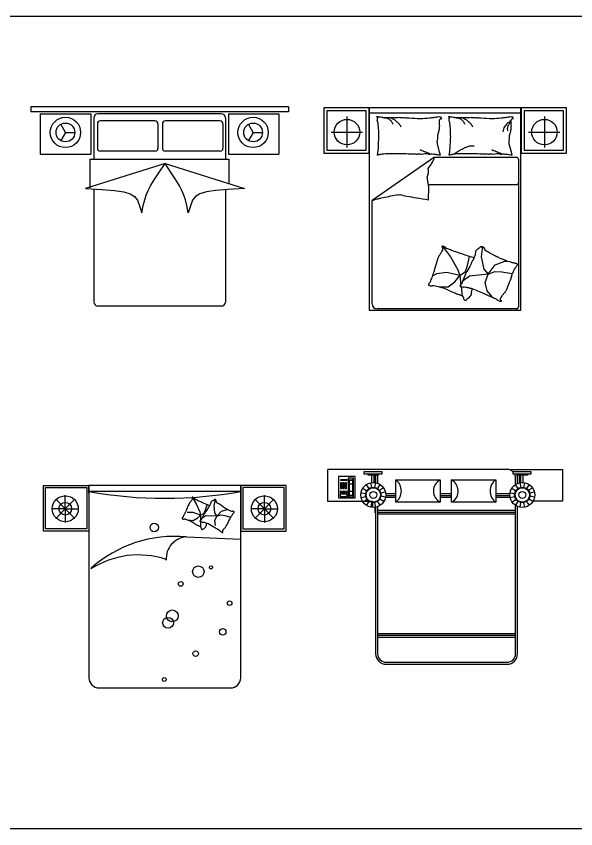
# Model space of a CAD drawing. Extents: x 0.4 to 15.8, y 0.3 to 17.5.
# Drawn here: x 6.78 to 12.31, y 9.46 to 17.49 of the extents above; entities that cross this region are included whole.
import ezdxf

# ---------------------------------------------------------------- set-up
doc = ezdxf.new("R2010")
doc.units = 0
doc.header["$LTSCALE"] = 0.5
doc.header["$MEASUREMENT"] = 0
doc.layers.get('0').update_dxf_attribs({"linetype": 'CONTINUOUS'})
doc.layers.add('Deftpoints', color=7, linetype='CONTINUOUS', plot=False)
doc.layers.add('WWW.DWGAUTOCAD.COM', color=7, linetype='CONTINUOUS')
doc.styles.add('DIM_FONT', font='SIMPLEX.shx', dxfattribs={"width": 0.8})

# ---------------------------------------------------------------- blocks, each defined once
blk = doc.blocks.new('A$C1D9C533D')
for p, q in [((1.7682, 1.926), (0, 1.926)), ((0.4702, 1.5525), (0.4702, 0.1052)), ((1.8541, 0.1052), (1.8541, 1.5699)), ((1.8734, 0.1052), (1.8734, 1.5598)), ((0.5754, 0.0193), (1.7682, 0.0193)), ((0.5754, 0), (1.7682, 0))]:
    blk.add_line(p, q)
at = {"linetype": 'Continuous'}
for p, q in [((0, 1.608), (0, 1.926)), ((0.2674, 1.854), (0.1044, 1.854)), ((0.1044, 1.854), (0.1044, 1.6432)), ((0.2674, 1.6432), (0.2674, 1.854)), ((0.3587, 1.9054), (0.5318, 1.9054)), ((0.3587, 1.8796), (0.3587, 1.9054)), ((0.5318, 1.8796), (0.3587, 1.8796)), ((0.3975, 1.8796), (0.4974, 1.8796)), ((0.3975, 1.8675), (0.3975, 1.8796)), ((0.4974, 1.8675), (0.3975, 1.8675)), ((0.4336, 1.7952), (0.4336, 1.8675)), ((0.4543, 1.8675), (0.4543, 1.7958)), ((0.463, 1.8675), (0.463, 1.795)), ((0.4974, 1.8796), (0.4974, 1.8675)), ((0.5318, 1.9054), (0.5318, 1.8796)), ((1.8045, 1.926), (2.3183, 1.926)), ((1.832, 1.9054), (2.0051, 1.9054)), ((1.832, 1.8796), (1.832, 1.9054)), ((2.0051, 1.8796), (1.832, 1.8796)), ((1.8708, 1.8796), (1.9707, 1.8796)), ((1.8708, 1.8675), (1.8708, 1.8796)), ((1.9707, 1.8675), (1.8708, 1.8675)), ((1.8778, 1.7883), (1.8778, 1.8675)), ((1.8965, 1.9054), (1.8965, 1.9057)), ((1.8965, 1.7936), (1.8965, 1.8675)), ((1.907, 1.7952), (1.907, 1.8675)), ((1.9276, 1.8675), (1.9276, 1.7958)), ((1.9707, 1.8796), (1.9707, 1.8675)), ((2.0051, 1.9054), (2.0051, 1.8796)), ((2.3183, 1.926), (2.3183, 1.64)), ((2.3183, 1.926), (2.3183, 1.6128)), ((0.1441, 1.8235), (0.1242, 1.8235)), ((0.1242, 1.8235), (0.1242, 1.8196)), ((0.1242, 1.8196), (0.1441, 1.8196)), ((0.1379, 1.792), (0.1242, 1.792)), ((0.1242, 1.792), (0.1242, 1.7804)), ((0.1242, 1.7804), (0.1379, 1.7804)), ((0.1379, 1.7772), (0.1242, 1.7772)), ((0.1242, 1.7772), (0.1242, 1.7656)), ((0.1379, 1.7804), (0.1379, 1.792)), ((0.1379, 1.7656), (0.1379, 1.7772)), ((0.1441, 1.8196), (0.1441, 1.8235)), ((0.1666, 1.8235), (0.1468, 1.8235)), ((0.1468, 1.8235), (0.1468, 1.8196)), ((0.1468, 1.8196), (0.1666, 1.8196)), ((0.1613, 1.792), (0.1475, 1.792)), ((0.1475, 1.792), (0.1475, 1.7804)), ((0.1475, 1.7804), (0.1613, 1.7804)), ((0.1613, 1.7772), (0.1475, 1.7772)), ((0.1475, 1.7772), (0.1475, 1.7656)), ((0.1613, 1.7804), (0.1613, 1.792)), ((0.1613, 1.7656), (0.1613, 1.7772)), ((0.1666, 1.8196), (0.1666, 1.8235)), ((0.1892, 1.8235), (0.1693, 1.8235)), ((0.1693, 1.8235), (0.1693, 1.8196)), ((0.1693, 1.8196), (0.1892, 1.8196)), ((0.1839, 1.792), (0.1701, 1.792)), ((0.1701, 1.792), (0.1701, 1.7804)), ((0.1701, 1.7804), (0.1839, 1.7804)), ((0.1839, 1.7772), (0.1701, 1.7772)), ((0.1701, 1.7772), (0.1701, 1.7656)), ((0.1839, 1.7804), (0.1839, 1.792)), ((0.1839, 1.7656), (0.1839, 1.7772)), ((0.1892, 1.8196), (0.1892, 1.8235)), ((0.1998, 1.8394), (0.1998, 1.7922)), ((0.2534, 1.8389), (0.1998, 1.8389)), ((0.1998, 1.8389), (0.2077, 1.8196)), ((0.203, 1.7813), (0.1998, 1.7922)), ((0.203, 1.7104), (0.203, 1.7813)), ((0.2462, 1.8196), (0.2077, 1.8196)), ((0.2077, 1.8196), (0.2077, 1.6713)), ((0.2077, 1.8196), (0.2462, 1.8196)), ((0.2462, 1.7792), (0.2077, 1.7792)), ((0.2462, 1.8196), (0.2534, 1.8389)), ((0.2462, 1.6713), (0.2462, 1.8196)), ((0.251, 1.7826), (0.2534, 1.7922)), ((0.251, 1.7104), (0.251, 1.7826)), ((0.2534, 1.7922), (0.2534, 1.8389)), ((0.3774, 1.7742), (0.4042, 1.7354)), ((0.4214, 1.7932), (0.4313, 1.7472)), ((0.4693, 1.794), (0.4609, 1.7477)), ((0.4702, 1.8401), (0.4702, 1.7939)), ((0.5139, 1.7764), (0.4884, 1.7368)), ((0.4895, 1.8401), (0.4895, 1.7885)), ((0.6692, 1.8231), (1.1092, 1.8231)), ((0.6692, 1.601), (0.6692, 1.8231)), ((1.1092, 1.8231), (1.1092, 1.601)), ((1.2198, 1.8231), (1.6599, 1.8231)), ((1.2198, 1.601), (1.2198, 1.8231)), ((1.6599, 1.8231), (1.6599, 1.601)), ((1.8507, 1.7742), (1.8776, 1.7354)), ((1.8541, 1.7764), (1.8541, 1.8401)), ((1.8734, 1.7865), (1.8734, 1.8401)), ((1.8947, 1.7932), (1.9047, 1.7472)), ((1.9427, 1.794), (1.9342, 1.7477)), ((1.9872, 1.7764), (1.9617, 1.7368)), ((0.1337, 1.7071), (0.121, 1.7071)), ((0.121, 1.7071), (0.121, 1.7029)), ((0.121, 1.7029), (0.1337, 1.7029)), ((0.1337, 1.6973), (0.121, 1.6973)), ((0.121, 1.6973), (0.121, 1.693)), ((0.121, 1.693), (0.1337, 1.693)), ((0.1242, 1.7656), (0.1379, 1.7656)), ((0.1379, 1.7624), (0.1242, 1.7624)), ((0.1242, 1.7624), (0.1242, 1.7507)), ((0.1242, 1.7507), (0.1379, 1.7507)), ((0.1379, 1.7476), (0.1242, 1.7476)), ((0.1242, 1.7476), (0.1242, 1.7359)), ((0.1242, 1.7359), (0.1379, 1.7359)), ((0.1337, 1.7029), (0.1337, 1.7071)), ((0.1337, 1.693), (0.1337, 1.6973)), ((0.1379, 1.7507), (0.1379, 1.7624)), ((0.1379, 1.7359), (0.1379, 1.7476)), ((0.1521, 1.7071), (0.1394, 1.7071)), ((0.1394, 1.7071), (0.1394, 1.7029)), ((0.1394, 1.7029), (0.1521, 1.7029)), ((0.1521, 1.6973), (0.1394, 1.6973)), ((0.1394, 1.6973), (0.1394, 1.693)), ((0.1394, 1.693), (0.1521, 1.693)), ((0.1475, 1.7656), (0.1613, 1.7656)), ((0.1613, 1.7624), (0.1475, 1.7624)), ((0.1475, 1.7624), (0.1475, 1.7507)), ((0.1475, 1.7507), (0.1613, 1.7507)), ((0.1613, 1.7476), (0.1475, 1.7476)), ((0.1475, 1.7476), (0.1475, 1.7359)), ((0.1475, 1.7359), (0.1613, 1.7359)), ((0.1521, 1.7029), (0.1521, 1.7071)), ((0.1521, 1.693), (0.1521, 1.6973)), ((0.1704, 1.7071), (0.1577, 1.7071)), ((0.1577, 1.7071), (0.1577, 1.7029)), ((0.1577, 1.7029), (0.1704, 1.7029)), ((0.1704, 1.6973), (0.1577, 1.6973)), ((0.1577, 1.6973), (0.1577, 1.693)), ((0.1577, 1.693), (0.1704, 1.693)), ((0.1613, 1.7507), (0.1613, 1.7624)), ((0.1613, 1.7359), (0.1613, 1.7476)), ((0.1701, 1.7656), (0.1839, 1.7656)), ((0.1839, 1.7624), (0.1701, 1.7624)), ((0.1701, 1.7624), (0.1701, 1.7507)), ((0.1701, 1.7507), (0.1839, 1.7507)), ((0.1839, 1.7476), (0.1701, 1.7476)), ((0.1701, 1.7476), (0.1701, 1.7359)), ((0.1701, 1.7359), (0.1839, 1.7359)), ((0.1704, 1.7029), (0.1704, 1.7071)), ((0.1704, 1.693), (0.1704, 1.6973)), ((0.1888, 1.7071), (0.1761, 1.7071)), ((0.1761, 1.7071), (0.1761, 1.7029)), ((0.1761, 1.7029), (0.1888, 1.7029)), ((0.1888, 1.6973), (0.1761, 1.6973)), ((0.1761, 1.6973), (0.1761, 1.693)), ((0.1761, 1.693), (0.1888, 1.693)), ((0.1839, 1.7507), (0.1839, 1.7624)), ((0.1839, 1.7359), (0.1839, 1.7476)), ((0.1888, 1.7029), (0.1888, 1.7071)), ((0.1888, 1.693), (0.1888, 1.6973)), ((0.1998, 1.6991), (0.203, 1.7104)), ((0.1998, 1.6991), (0.1998, 1.6554)), ((0.2077, 1.7113), (0.2462, 1.7113)), ((0.2534, 1.6991), (0.251, 1.7104)), ((0.2534, 1.6558), (0.2534, 1.6991)), ((0.3265, 1.6952), (0.3728, 1.6867)), ((0.3311, 1.699), (0.3311, 1.7214)), ((0.3441, 1.7397), (0.3837, 1.7142)), ((0.5483, 1.7431), (0.5096, 1.7163)), ((0.5674, 1.6991), (0.5214, 1.6892)), ((0.5695, 1.6858), (0.6692, 1.6858)), ((1.1092, 1.6858), (1.2198, 1.6858)), ((1.6599, 1.6858), (1.7985, 1.6858)), ((1.7998, 1.6952), (1.8461, 1.6867)), ((1.8044, 1.699), (1.8044, 1.7214)), ((1.8174, 1.7397), (1.857, 1.7142)), ((2.0217, 1.7431), (1.9829, 1.7163)), ((2.0407, 1.6991), (1.9947, 1.6892)), ((0.4424, 1.608), (0, 1.608)), ((0.1044, 1.6432), (0.2674, 1.6432)), ((0.1905, 1.6811), (0.1195, 1.6811)), ((0.1195, 1.6811), (0.1195, 1.6586)), ((0.1195, 1.6586), (0.1905, 1.6586)), ((0.1905, 1.6586), (0.1905, 1.6811)), ((0.2077, 1.6713), (0.1998, 1.6558)), ((0.1998, 1.6558), (0.2534, 1.6558)), ((0.2077, 1.6713), (0.2462, 1.6713)), ((0.2077, 1.6713), (0.2462, 1.6713)), ((0.2534, 1.6558), (0.2462, 1.6713)), ((0.3273, 1.6472), (0.3733, 1.6572)), ((0.3463, 1.6033), (0.3851, 1.6301)), ((0.3808, 1.5699), (0.4063, 1.6095)), ((0.4424, 1.5504), (0.4424, 1.608)), ((0.5173, 1.5722), (0.4904, 1.6109)), ((0.5506, 1.6066), (0.511, 1.6321)), ((0.5682, 1.6512), (0.5219, 1.6596)), ((0.568, 1.6498), (0.6692, 1.6498)), ((0.5701, 1.6678), (0.6692, 1.6678)), ((1.1092, 1.6678), (1.2198, 1.6678)), ((1.1092, 1.6498), (1.2198, 1.6498)), ((1.6599, 1.6678), (1.7979, 1.6678)), ((1.6599, 1.6498), (1.8001, 1.6498)), ((1.8006, 1.6472), (1.8466, 1.6572)), ((1.8197, 1.6033), (1.8584, 1.6301)), ((1.8541, 1.5699), (1.8796, 1.6095)), ((1.9906, 1.5722), (1.9638, 1.6109)), ((2.0239, 1.6066), (1.9843, 1.6321)), ((2.0415, 1.6512), (1.9952, 1.6596)), ((2.3183, 1.6128), (2.0277, 1.6128)), ((0.4254, 1.5523), (0.4338, 1.5987)), ((0.463, 1.5513), (0.463, 1.495)), ((0.4733, 1.5531), (0.4633, 1.5991)), ((0.4895, 1.5578), (0.4895, 0.1052)), ((1.1092, 1.601), (0.6692, 1.601)), ((1.6599, 1.601), (1.2198, 1.601)), ((1.8987, 1.5523), (1.9071, 1.5987)), ((1.9466, 1.5531), (1.9367, 1.5991)), ((0.4895, 1.5215), (1.8541, 1.5215)), ((0.4895, 1.5035), (1.8541, 1.5035)), ((0.4895, 1.4855), (1.8541, 1.4855)), ((0.4895, 0.3045), (1.8541, 0.3045)), ((0.4895, 0.2865), (1.8541, 0.2865)), ((0.4895, 0.2685), (1.8541, 0.2685))]:
    blk.add_line(p, q, dxfattribs=at)
for centre, radius in [((0.4473, 1.6732), 0.1228), ((1.9207, 1.6732), 0.1228), ((0.4473, 1.6732), 0.0757), ((0.4473, 1.6732), 0.0711), ((0.4473, 1.6732), 0.0341), ((1.9207, 1.6732), 0.0757), ((1.9207, 1.6732), 0.0711), ((1.9207, 1.6732), 0.0341)]:
    blk.add_circle(centre, radius, dxfattribs=at)
for centre, radius, start, end in [((0.5754, 1.8401), 0.1052, 164.85208, 180), ((0.5754, 1.8401), 0.0859, 161.34294, 180), ((0.5754, 1.8401), 0.0859, 152.60279, 155.28783), ((1.7682, 1.8401), 0.0859, 42.0014, 90), ((1.7682, 1.8401), 0.0859, 0, 27.39721), ((1.7682, 1.8401), 0.1052, 0, 22.07858), ((0.5867, 1.712), 0.1383, 306.59595, 53.40405), ((1.1694, 1.712), 0.1263, 118.46186, 241.53814), ((1.1576, 1.7106), 0.1286, 303.40233, 61.02638), ((1.7362, 1.712), 0.1347, 124.50267, 235.49733)]:
    blk.add_arc(centre, radius, start, end, dxfattribs=at)
for centre, radius, start, end in [((0.5754, 0.1052), 0.1052, 180, 270), ((0.5754, 0.1052), 0.0859, 180, 270), ((1.7682, 0.1052), 0.1052, 270, 0), ((1.7682, 0.1052), 0.0859, 270, 0)]:
    blk.add_arc(centre, radius, start, end)
blk = doc.blocks.new('A$C79766A75')
for p, q in [((0.45, 1.9999), (0, 1.9999)), ((0, 1.9999), (0, 1.5499)), ((0.42, 1.9699), (0.03, 1.9699)), ((0.03, 1.9699), (0.03, 1.5799)), ((0.42, 1.5799), (0.42, 1.9699)), ((0.45, 1.5499), (0.45, 1.9999)), ((1.9506, 2), (0.4506, 2)), ((0.4506, 2), (0.4506, 0)), ((1.9506, 1.9476), (0.4506, 1.9476)), ((1.9506, 0), (1.9506, 2)), ((2.402, 1.9999), (1.952, 1.9999)), ((1.952, 1.9999), (1.952, 1.5499)), ((2.372, 1.9699), (1.982, 1.9699)), ((1.982, 1.9699), (1.982, 1.5799)), ((2.372, 1.5799), (2.372, 1.9699)), ((2.402, 1.5499), (2.402, 1.9999)), ((0.2304, 1.9125), (0.2304, 1.6061)), ((2.1824, 1.9125), (2.1824, 1.6061)), ((0.0743, 1.7595), (0.3834, 1.7595)), ((2.0263, 1.7595), (2.3354, 1.7595)), ((1.1461, 1.5617), (1.1254, 1.6443)), ((1.8553, 1.5617), (1.8346, 1.6443)), ((0, 1.5499), (0.45, 1.5499)), ((0.03, 1.5799), (0.42, 1.5799)), ((0.4234, 1.6034), (0.4228, 1.6034)), ((1.1536, 1.5317), (1.1461, 1.5617)), ((1.8628, 1.5317), (1.8553, 1.5617)), ((1.952, 1.5499), (2.402, 1.5499)), ((1.982, 1.5799), (2.372, 1.5799)), ((1.0972, 1.5115), (0.4791, 1.0841)), ((1.0972, 1.5115), (1.9048, 1.5115)), ((1.9248, 1.4915), (1.9248, 0.0322)), ((1.0383, 1.2184), (1.0246, 1.3138)), ((1.9048, 1.2389), (1.0354, 1.2389)), ((1.0365, 1.0883), (1.0383, 1.2184)), ((0.4791, 0.0622), (0.4791, 1.0841)), ((1.1731, 0.6316), (1.2523, 0.5276)), ((1.5696, 0.6317), (1.5559, 0.5286)), ((1.2523, 0.5276), (1.3274, 0.3973)), ((1.4223, 0.4407), (1.442, 0.5296)), ((1.5559, 0.5286), (1.5817, 0.4065)), ((1.6952, 0.4478), (1.7898, 0.4856)), ((1.7898, 0.4856), (1.8139, 0.4822)), ((1.4025, 0.3834), (1.4223, 0.4407)), ((1.5817, 0.4065), (1.6264, 0.355)), ((1.6264, 0.355), (1.6952, 0.4478)), ((1.1139, 0.3597), (1.0779, 0.3397)), ((1.2167, 0.3736), (1.1139, 0.3597)), ((1.3452, 0.342), (1.2167, 0.3736)), ((1.2957, 0.2787), (1.3452, 0.342)), ((1.3274, 0.3973), (1.3452, 0.342)), ((1.3452, 0.342), (1.4025, 0.3834)), ((1.3452, 0.342), (1.3569, 0.2478)), ((1.4034, 0.3558), (1.3803, 0.2995)), ((1.4406, 0.3361), (1.3907, 0.3)), ((1.6264, 0.355), (1.4406, 0.3361)), ((1.5954, 0.2725), (1.6264, 0.355)), ((1.6264, 0.355), (1.6935, 0.3825)), ((1.6935, 0.3825), (1.7623, 0.379)), ((1.7623, 0.379), (1.8603, 0.3619)), ((1.8603, 0.3619), (1.8636, 0.3554)), ((1.2305, 0.2313), (1.2957, 0.2787)), ((1.3803, 0.2995), (1.3626, 0.256)), ((1.3907, 0.3), (1.3787, 0.2914)), ((1.6161, 0.19), (1.5954, 0.2725)), ((1.1376, 0.2313), (1.2305, 0.2313)), ((1.3588, 0.2331), (1.3706, 0.1385)), ((1.6697, 0.1274), (1.6161, 0.19)), ((1.9048, 0.0122), (0.5291, 0.0122)), ((0.4506, 0), (1.9506, 0))]:
    blk.add_line(p, q)
for centre in [(0.2304, 1.7595), (2.1824, 1.7595)]:
    blk.add_circle(centre, 0.126)
for centre, radius, start, end in [((0.5232, 1.9139), 0.00342, 291.7883, 340.43603), ((0.525, 1.9085), 0.00232, 340.43603, 101.89306), ((0.5246, 1.9378), 0.0251, 274.30254, 291.7883), ((0.5311, 1.9093), 0.00428, 201.9904, 281.89306), ((0.4996, 1.8889), 0.0328, 338.57902, 8.13348), ((0.2896, 1.8253), 0.246, 8.13348, 12.10946), ((0.5465, 1.8994), 0.0156, 158.57902, 201.9904), ((0.7297, 1.8867), 0.1983, 187.6809, 192.10946), ((0.5486, 1.9393), 0.0289, 239.34875, 274.30254), ((0.5458, 1.8568), 0.0539, 59.34875, 84.74081), ((0.546, 1.0829), 0.8208, 84.74081, 88.09211), ((0.6118, 2.0005), 0.0992, 254.06476, 274.21588), ((0.6775, 1.9817), 0.0992, 233.91364, 254.06476), ((0.6362, 0.406), 1.4943, 88.09211, 90.57574), ((0.7304, 1.9449), 0.0992, 216.17665, 233.91364), ((0.7737, 2.1075), 0.234, 242.76041, 249.13972), ((0.7661, 1.8961), 0.0992, 198.43965, 216.17665), ((0.7591, 1.0293), 0.8732, 90.57574, 94.80185), ((0.738, 1.949), 0.0768, 231.61143, 242.76041), ((0.974, 2.1633), 0.3916, 226.18849, 231.61143), ((0.9057, 1.9982), 0.2252, 219.03494, 226.18849), ((0.7631, 2.1919), 0.2897, 267.46141, 274.80185), ((0.8143, 2.0532), 0.1524, 259.81012, 267.46141), ((0.7515, 1.3747), 0.5293, 79.81012, 83.9133), ((0.8451, 0.8466), 1.049, 83.9133, 90), ((1.046, 1.2129), 0.6827, 90, 97.54685), ((1.1117, 1.6625), 0.2422, 97.54685, 105.74398), ((1.0352, 2.2041), 0.3048, 278.43719, 285.74398), ((1.1179, 2.0719), 0.1611, 270, 278.43719), ((1.171, 1.8579), 0.0342, 94.40021, 153.41948), ((1.6324, 1.8735), 0.4918, 180, 186.23236), ((1.1592, 2.0011), 0.0904, 258.72762, 270), ((1.1709, 1.9049), 0.0131, 153.41948, 258.72762), ((1.2325, 1.9139), 0.00342, 291.7883, 340.43603), ((1.2342, 1.9085), 0.00232, 340.43603, 101.89306), ((1.2338, 1.9378), 0.0251, 274.30254, 291.7883), ((1.2404, 1.9093), 0.00428, 201.9904, 281.89306), ((1.2088, 1.8889), 0.0328, 338.57902, 8.13348), ((0.9988, 1.8253), 0.246, 8.13348, 12.10946), ((1.2558, 1.8994), 0.0156, 158.57902, 201.9904), ((1.4389, 1.8867), 0.1983, 187.6809, 192.10946), ((1.2578, 1.9393), 0.0289, 239.34875, 274.30254), ((1.2551, 1.8568), 0.0539, 59.34875, 84.74081), ((1.2552, 1.0829), 0.8208, 84.74081, 88.09211), ((1.3211, 2.0005), 0.0992, 254.06476, 274.21588), ((1.3868, 1.9817), 0.0992, 233.91364, 254.06476), ((1.3455, 0.406), 1.4943, 88.09211, 90.57574), ((1.4396, 1.9449), 0.0992, 216.17665, 233.91364), ((1.4829, 2.1075), 0.234, 242.76041, 249.13972), ((1.4753, 1.8961), 0.0992, 198.43965, 216.17665), ((1.4683, 1.0293), 0.8732, 90.57574, 94.80185), ((1.4473, 1.949), 0.0768, 231.61143, 242.76041), ((1.6833, 2.1633), 0.3916, 226.18849, 231.61143), ((1.615, 1.9982), 0.2252, 219.03494, 226.18849), ((1.4724, 2.1919), 0.2897, 267.46141, 274.80185), ((1.5236, 2.0532), 0.1524, 259.81012, 267.46141), ((1.4607, 1.3747), 0.5293, 79.81012, 83.9133), ((1.5543, 0.8466), 1.049, 83.9133, 90), ((1.7552, 1.2129), 0.6827, 90, 97.54685), ((1.821, 1.6625), 0.2422, 97.54685, 105.74398), ((1.7444, 2.2041), 0.3048, 278.43719, 285.74398), ((1.6908, 1.9123), 0.1399, 314.90238, 332.60117), ((1.7511, 1.9723), 0.1399, 297.20359, 314.90238), ((1.8271, 2.0719), 0.1611, 270, 278.43719), ((1.784, 1.9167), 0.0899, 306.26407, 318.55709), ((1.8802, 1.8579), 0.0342, 94.40021, 153.41948), ((2.3416, 1.8735), 0.4918, 180, 186.23236), ((1.8684, 2.0011), 0.0904, 258.72762, 270), ((1.8802, 1.9049), 0.0131, 153.41948, 258.72762), ((1.4472, 1.8987), 0.9131, 183.36875, 187.6809), ((1.2208, 1.7573), 0.6787, 178.36691, 183.36875), ((0.7932, 1.8591), 0.0493, 208.31676, 219.03494), ((0.9392, 1.9062), 0.2002, 203.00277, 208.31676), ((2.0027, 1.5994), 0.882, 167.80162, 170.31563), ((1.3446, 1.7858), 0.204, 170.31563, 180), ((2.1565, 1.8987), 0.9131, 183.36875, 187.6809), ((1.9301, 1.7573), 0.6787, 178.36691, 183.36875), ((1.5025, 1.8591), 0.0493, 208.31676, 219.03494), ((1.6484, 1.9062), 0.2002, 203.00277, 208.31676), ((1.6404, 1.8023), 0.1399, 343.48502, 354.36887), ((1.6554, 1.8529), 0.1399, 332.60117, 343.48502), ((1.7653, 1.8132), 0.0562, 341.2201, 0), ((1.73, 1.7719), 0.0915, 0, 14.68511), ((1.6307, 1.8895), 0.2056, 338.18508, 341.2201), ((1.6887, 1.8881), 0.1511, 334.64488, 338.18508), ((1.7896, 1.8667), 0.0526, 318.55709, 334.64488), ((2.7119, 1.5994), 0.882, 167.80162, 170.31563), ((2.0538, 1.7858), 0.204, 170.31563, 180), ((1.9066, 1.6447), 1.3652, 176.94504, 178.36691), ((0.4711, 1.7556), 0.6588, 351.99495, 357.33512), ((0.8192, 1.792), 0.3171, 347.80162, 351.99495), ((2.6158, 1.6447), 1.3652, 176.94504, 178.36691), ((1.1803, 1.7556), 0.6588, 351.99495, 357.33512), ((1.5284, 1.792), 0.3171, 347.80162, 351.99495), ((14.1519, 0.85), 13.6356, 176.49514, 176.94504), ((1.0578, 1.6474), 0.0677, 357.33512, 14.04519), ((14.8612, 0.85), 13.6356, 176.49514, 176.94504), ((0.7658, 2.8912), 1.4323, 294.32653, 296.49848), ((1.226, 2.0834), 0.5066, 290.67428, 294.32653), ((1.4305, 1.6796), 0.058, 274.08277, 290.67428), ((1.4679, 1.8969), 0.2721, 266.4448, 274.08277), ((1.767, 1.6474), 0.0677, 357.33512, 14.04519), ((0.8521, 1.5209), 0.3212, 170.00164, 176.49514), ((0.513, 1.535), 0.0193, 350.00164, 16.69777), ((0.5322, 1.5304), 0.00132, 16.69777, 97.12039), ((0.5579, 1.4467), 0.0875, 97.12039, 106.22115), ((0.5822, 1.4654), 0.0767, 106.22115, 117.28412), ((0.5507, 1.5832), 0.0453, 282.86904, 297.28412), ((0.5623, 1.6885), 0.1459, 273.57397, 282.86904), ((0.589, 2.7103), 1.164, 270.28654, 273.57397), ((0.7584, 7.2662), 5.7185, 269.02962, 270.28654), ((0.9401, 4.9065), 3.3622, 267.39037, 269.02962), ((0.9811, 2.7573), 1.2165, 265.38242, 267.39037), ((0.8583, 0.139), 1.4048, 85.38242, 87.25094), ((0.6583, 0.9067), 0.7387, 64.68893, 66.51559), ((1.0175, 1.3138), 0.2301, 87.25094, 101.55856), ((0.7015, 0.888), 0.7387, 66.51559, 68.34226), ((0.7501, 0.8688), 0.7387, 68.34226, 70.57202), ((0.8043, 0.8497), 0.7387, 70.57202, 72.80178), ((1.0449, 1.6886), 0.1459, 263.56595, 281.55856), ((1.1099, 1.6599), 0.1197, 252.61359, 263.56595), ((1.0587, 1.3144), 0.2297, 72.61359, 80.5159), ((1.108, 1.2635), 0.2708, 80.5159, 85.91706), ((1.1535, 1.5308), 0.000917, 85.91706, 194.04494), ((1.5613, 1.5209), 0.3212, 170.00164, 176.49514), ((1.2222, 1.535), 0.0193, 350.00164, 16.69777), ((1.2414, 1.5304), 0.00132, 16.69777, 97.12039), ((1.2671, 1.4467), 0.0875, 97.12039, 106.22115), ((1.2914, 1.4654), 0.0767, 106.22115, 117.28412), ((1.2599, 1.5832), 0.0453, 282.86904, 297.28412), ((1.2716, 1.6885), 0.1459, 273.57397, 282.86904), ((0.9025, 2.1618), 0.7286, 302.13498, 305.82629), ((1.2982, 2.7103), 1.164, 270.28654, 273.57397), ((1.1895, 1.8508), 0.3126, 296.49848, 302.13498), ((1.4677, 7.2662), 5.7185, 269.02962, 270.28654), ((1.6493, 4.9065), 3.3622, 267.39037, 269.02962), ((1.6903, 2.7573), 1.2165, 265.38242, 267.39037), ((1.5676, 0.139), 1.4048, 85.38242, 87.25094), ((1.3675, 0.9067), 0.7387, 64.68893, 66.51559), ((1.7268, 1.3138), 0.2301, 87.25094, 101.55856), ((1.4107, 0.888), 0.7387, 66.51559, 68.34226), ((1.4594, 0.8688), 0.7387, 68.34226, 70.57202), ((1.5136, 0.8497), 0.7387, 70.57202, 72.80178), ((1.7541, 1.6886), 0.1459, 263.56595, 281.55856), ((1.8192, 1.6599), 0.1197, 252.61359, 263.56595), ((1.7679, 1.3144), 0.2297, 72.61359, 80.5159), ((1.8172, 1.2635), 0.2708, 80.5159, 85.91706), ((1.8627, 1.5308), 0.000917, 85.91706, 194.04494), ((0.745, 1.6407), 0.3751, 320.35546, 339.85116), ((1.9048, 1.4915), 0.02, 0, 90), ((0.8556, 1.3759), 0.1801, 339.85116, 8.13558), ((1.9048, 1.2589), 0.02, 270, 0), ((-0.1888, 5.1029), 4.0646, 280.72756, 282.92554), ((0.7282, 1.1989), 0.0581, 262.26962, 280.72756), ((0.7833, 1.3309), 0.1942, 256.8096, 262.26962), ((0.2481, -1.3253), 2.5158, 76.8096, 78.32586), ((0.3953, -1.4284), 2.588, 78.32586, 80.50498), ((-0.0248, 2.8487), 1.8351, 285.93519, 287.73639), ((0.3872, 1.7415), 0.6574, 282.92554, 285.93519), ((0.413, -2.64), 3.7801, 80.50498, 82.308), ((0.9961, 0.6678), 0.194, 320.29953, 329.09437), ((0.8605, 0.749), 0.352, 329.09437, 333.18207), ((1.1752, 0.6267), 0.0063, 166.71916, 233.42082), ((1.1734, 0.6272), 0.00443, 93.94836, 166.71916), ((1.163, 0.6103), 0.0142, 10.40739, 53.42082), ((1.1755, 0.5964), 0.0352, 69.65479, 93.94836), ((1.1396, 0.6079), 0.0393, 333.18207, 345.42909), ((1.1011, 0.5989), 0.0771, 2.72862, 10.40739), ((1.1628, 0.6019), 0.0153, 345.42909, 2.72862), ((1.1669, 0.5731), 0.0601, 51.41461, 69.65479), ((1.2538, 0.682), 0.0792, 231.41461, 247.29308), ((1.5463, 1.3811), 0.8371, 247.29308, 249.87133), ((3.0113, 5.3783), 5.0942, 249.87133, 250.91638), ((2.374, 3.5362), 3.145, 250.91638, 253.39153), ((1.5435, 0.5526), 0.0458, 157.58378, 188.04918), ((1.4828, 0.5833), 0.0226, 324.10643, 8.04918), ((1.4519, 0.6426), 0.0774, 313.52244, 324.10643), ((1.383, 0.7705), 0.2176, 307.21509, 313.52244), ((1.1426, 1.1456), 0.6605, 306.2163, 307.21509), ((1.7751, 0.3162), 0.3825, 126.2163, 127.52874), ((1.5806, 0.5924), 0.0452, 127.52874, 134.1274), ((1.5093, 0.6825), 0.0697, 308.81361, 314.1274), ((1.5706, 0.6318), 0.0127, 176.75451, 308.81361), ((1.5621, 0.59), 0.0359, 356.75451, 62.70976), ((0.2201, -2.1858), 3.0972, 62.70976, 63.58535), ((2.5711, 2.3551), 2.0162, 242.50014, 243.58535), ((3.0311, -0.112), 2.003, 162.1604, 164.73746), ((1.3115, 0.4414), 0.1965, 153.92651, 162.1604), ((1.2077, 0.4922), 0.081, 140.29953, 153.92651), ((2.9813, -0.2643), 1.6868, 152.91165, 154.94715), ((1.5084, 0.6341), 0.1166, 253.39153, 259.26338), ((2.4089, 0.1204), 1.0054, 154.94715, 157.58378), ((4.5245, 5.9445), 6.1019, 242.15178, 242.50014), ((-0.9881, -4.647), 5.8383, 62.15178, 62.50792), ((1.5182, -0.068), 0.6236, 62.50792, 69.25137), ((1.7121, 0.0657), 0.43, 69.25137, 77.37478), ((2.6887, -0.0186), 1.6481, 164.73746, 166.159), ((2.8096, -0.3311), 1.5652, 150.06403, 152.91165), ((1.8682, 0.4049), 0.063, 77.37478, 93.38812), ((-0.5166, 1.5491), 2.6619, 333.66682, 334.82685), ((1.8955, 0.5247), 0.0599, 256.95977, 273.38812), ((1.8435, 0.4743), 0.0755, 310.50865, 333.66682), ((1.9257, 0.5082), 0.0509, 238.30826, 256.95977), ((1.9279, 0.441), 0.0168, 130.50865, 180.96136), ((1.9201, 0.4587), 0.0058, 180.96136, 238.30826), ((-1.4109, 1.284), 2.6619, 338.0627, 339.22273), ((0.9098, 0.4035), 0.1798, 339.22273, 343.68776), ((0.5589, 0.5062), 0.5454, 343.68776, 346.159), ((1.2176, 0.4627), 0.2143, 330.06403, 337.76452), ((3.4079, -0.2212), 1.6481, 160.34158, 161.76311), ((1.3456, 0.5261), 0.5454, 339.29188, 341.76311), ((1.701, 0.4319), 0.1798, 334.82685, 339.29188), ((1.0533, 0.2524), 0.0168, 134.90453, 185.35724), ((1.0424, 0.2513), 0.0058, 185.35724, 242.70414), ((1.0631, 0.2914), 0.0509, 242.70414, 261.35565), ((0.9882, 0.3177), 0.0755, 314.90453, 338.0627), ((1.0645, 0.3003), 0.0599, 261.35565, 277.784), ((1.0811, 0.1786), 0.063, 81.77066, 97.784), ((1.0286, -0.1846), 0.43, 73.64725, 81.77066), ((1.3465, 0.2383), 0.00467, 287.18674, 70.62007), ((1.3694, 0.234), 0.0231, 107.18674, 157.76452), ((3.6966, -0.4634), 2.003, 157.76452, 160.34158), ((0.974, -0.3705), 0.6236, 66.9038, 73.64725), ((-1.0716, -5.1672), 5.8383, 66.54766, 66.9038), ((3.6805, 5.7866), 6.1019, 246.54766, 246.89602), ((2.0773, 2.0287), 2.0162, 246.89602, 247.98123), ((1.3486, 0.2247), 0.0092, 70.62007, 94.25932), ((1.3563, 0.267), 0.034, 262.01776, 274.25932), ((1.4091, 0.4221), 0.1955, 255.1193, 262.01776), ((1.358, 0.0507), 0.1794, 75.1193, 82.32164), ((1.4096, 0.153), 0.0712, 82.32164, 94.51184), ((1.4285, 0.2893), 0.0663, 261.87843, 274.51184), ((1.4755, 0.332), 0.1166, 248.99565, 261.87843), ((1.4382, 0.1619), 0.0226, 328.50231, 12.44506), ((2.7121, 3.1012), 3.145, 246.5205, 248.99565), ((1.505, 0.1766), 0.0458, 161.97966, 192.44506), ((2.4175, -0.1202), 1.0054, 160.65521, 161.97966), ((3.6993, 4.7998), 5.0942, 245.47545, 246.5205), ((1.6279, 0.2819), 0.194, 315.90365, 324.69849), ((1.856, 0.1288), 0.081, 135.90365, 149.53063), ((1.9797, 0.1108), 0.1965, 149.53063, 157.76452), ((0.1602, -2.7118), 3.0972, 67.10564, 67.98123), ((1.3512, 0.1084), 0.0359, 1.15039, 67.10564), ((1.3997, 0.1094), 0.0127, 181.15039, 313.2095), ((1.3607, 0.1509), 0.0697, 313.2095, 318.52329), ((1.4468, 0.0748), 0.0452, 131.92462, 138.52329), ((1.6722, -0.1762), 0.3825, 130.61218, 131.92462), ((0.9933, 0.6156), 0.6605, 310.61218, 311.61098), ((1.2874, 0.2845), 0.2176, 311.61098, 317.91833), ((1.3914, 0.1905), 0.0774, 317.91833, 328.50231), ((2.051, 0.8725), 0.8371, 242.8972, 245.47545), ((1.7576, 0.1689), 0.0792, 227.01873, 242.8972), ((1.6963, 0.0438), 0.0601, 47.01873, 65.25891), ((1.737, 0.0526), 0.0352, 65.25891, 89.55248), ((1.7345, 0.1188), 0.0153, 341.03321, 358.33274), ((1.6723, 0.1058), 0.0771, 358.33274, 6.01151), ((1.7401, 0.0928), 0.0142, 6.01151, 49.02494), ((1.7162, 0.1388), 0.0393, 328.78619, 341.03321), ((1.756, 0.0832), 0.00443, 89.55248, 162.32327), ((1.4661, 0.3294), 0.352, 324.69849, 328.78619), ((1.7602, 0.0924), 0.0063, 162.32327, 229.02494), ((0.5291, 0.0622), 0.05, 180, 270), ((1.9048, 0.0322), 0.02, 270, 0)]:
    blk.add_arc(centre, radius, start, end)
at = {"style": 'DIM_FONT', "text_generation_flag": 4, "width": 0.8, "flags": 9}
for tag in ['YSIZE', 'XSIZE']:
    blk.add_attdef(tag, (1.9506, 2), '', height=0.0005, rotation=180, dxfattribs=at)
blk = doc.blocks.new('A$C06C16712')
for p, q in [((0, 2), (0.45, 2)), ((0, 1.55), (0, 2)), ((0.02, 1.98), (0.43, 1.98)), ((0.02, 1.57), (0.02, 1.98)), ((0.43, 1.98), (0.43, 1.57)), ((0.45, 2), (0.45, 1.55)), ((1.95, 2), (1.95, 1.55)), ((2.4, 2), (1.95, 2)), ((1.97, 1.98), (1.97, 1.57)), ((2.38, 1.98), (1.97, 1.98)), ((2.38, 1.57), (2.38, 1.98)), ((2.4, 1.55), (2.4, 2)), ((0.216, 1.77), (0.121, 1.865)), ((0.216, 1.77), (0.216, 1.9044)), ((0.216, 1.77), (0.3111, 1.865)), ((1.4717, 1.8843), (1.5106, 1.8199)), ((1.6987, 1.8598), (1.6845, 1.8016)), ((2.184, 1.77), (2.0889, 1.865)), ((2.184, 1.77), (2.184, 1.9044)), ((2.184, 1.77), (2.279, 1.865)), ((0.216, 1.77), (0.0817, 1.77)), ((0.216, 1.77), (0.121, 1.675)), ((0.216, 1.77), (0.216, 1.6356)), ((0.216, 1.77), (0.3111, 1.675)), ((0.216, 1.77), (0.3504, 1.77)), ((1.5106, 1.8199), (1.5455, 1.7406)), ((1.6025, 1.7596), (1.6193, 1.8093)), ((1.6845, 1.8016), (1.6917, 1.7301)), ((2.184, 1.77), (2.0496, 1.77)), ((2.184, 1.77), (2.0889, 1.675)), ((2.184, 1.77), (2.184, 1.6356)), ((2.184, 1.77), (2.279, 1.675)), ((2.184, 1.77), (2.3183, 1.77)), ((1.4806, 1.7338), (1.4209, 1.7323)), ((1.5523, 1.7078), (1.4806, 1.7338)), ((1.5523, 1.7078), (1.5201, 1.6746)), ((1.5455, 1.7406), (1.5523, 1.7078)), ((1.5523, 1.7078), (1.5877, 1.728)), ((1.5523, 1.7078), (1.5532, 1.6532)), ((1.5865, 1.7121), (1.5698, 1.6813)), ((1.6066, 1.6985), (1.5758, 1.6809)), ((1.5877, 1.728), (1.6025, 1.7596)), ((1.7141, 1.6978), (1.6066, 1.6985)), ((1.7141, 1.6978), (1.6913, 1.6525)), ((1.6917, 1.7301), (1.7141, 1.6978)), ((1.7141, 1.6978), (1.7593, 1.7467)), ((1.7141, 1.6978), (1.7542, 1.7094)), ((1.7542, 1.7094), (1.7934, 1.7032)), ((1.7593, 1.7467), (1.8158, 1.7625)), ((1.7934, 1.7032), (1.8485, 1.6873)), ((1.8158, 1.7625), (1.8294, 1.7591)), ((1.4798, 1.6515), (1.4266, 1.6573)), ((1.5201, 1.6746), (1.4798, 1.6515)), ((1.5533, 1.6446), (1.5542, 1.5897)), ((1.5698, 1.6813), (1.5569, 1.6575)), ((1.5758, 1.6809), (1.5683, 1.6767)), ((1.6913, 1.6525), (1.698, 1.604)), ((0.45, 1.55), (0, 1.55)), ((0.43, 1.57), (0.02, 1.57)), ((1.95, 1.55), (2.4, 1.55)), ((1.97, 1.57), (2.38, 1.57)), ((1.4131, 1.4923), (1.95, 1.4706))]:
    blk.add_line(p, q)
at = {"linetype": 'ByBlock'}
for p, q in [((0.45, 1.9238), (0.45, 2)), ((1.95, 2), (0.45, 2)), ((0.45, 2), (0.45, 0.1)), ((1.95, 1.94), (0.45, 1.94)), ((1.95, 1.9238), (1.95, 2)), ((1.95, 0.1), (1.95, 2)), ((0.55, 0), (1.85, 0))]:
    blk.add_line(p, q, dxfattribs=at)
for centre, radius in [((0.216, 1.77), 0.1285), ((2.184, 1.77), 0.1285), ((0.216, 1.77), 0.0628), ((2.184, 1.77), 0.0628)]:
    blk.add_circle(centre, radius)
at = {"linetype": 'Continuous'}
for centre, radius in [((1.0959, 1.584), 0.0421), ((1.5308, 1.1485), 0.0566), ((1.6568, 1.1905), 0.0158), ((1.3574, 1.0274), 0.0235), ((1.8407, 0.838), 0.0223), ((1.2734, 0.7118), 0.0581), ((1.2314, 0.6434), 0.0536), ((1.7724, 0.5539), 0.032), ((1.5045, 0.3382), 0.0268), ((1.1946, 0.0831), 0.0189)]:
    blk.add_circle(centre, radius, dxfattribs=at)
for centre, radius, start, end in [((1.2, 6.1287), 4.2553, 259.84867, 280.15133), ((1.3726, 1.916), 0.1117, 314.13046, 322.9253), ((1.2999, 1.9709), 0.2027, 322.9253, 327.013), ((1.4726, 1.8814), 0.00363, 160.55008, 227.25175), ((1.4716, 1.8817), 0.00255, 87.77928, 160.55008), ((1.451, 1.8728), 0.0227, 327.013, 339.26002), ((1.4646, 1.8727), 0.00815, 4.23832, 47.25175), ((1.4709, 1.864), 0.0203, 63.48572, 87.77928), ((1.4639, 1.8679), 0.00881, 339.26002, 356.55954), ((1.4284, 1.8701), 0.0444, 356.55954, 4.23832), ((1.4645, 1.8512), 0.0346, 45.24554, 63.48572), ((1.521, 1.9082), 0.0456, 225.24554, 241.12401), ((1.7318, 2.2904), 0.4822, 241.12401, 243.70226), ((2.8182, 4.4888), 2.9343, 243.70226, 244.74731), ((1.7411, 1.7438), 0.1253, 121.04602, 127.35337), ((1.8727, 1.5253), 0.3804, 120.04723, 121.04602), ((1.5719, 2.0453), 0.2203, 300.04723, 301.35967), ((1.673, 1.8794), 0.026, 301.35967, 307.95833), ((1.7137, 1.8272), 0.0401, 122.64454, 127.95833), ((1.696, 1.8548), 0.00733, 350.58543, 122.64454), ((1.7236, 1.8503), 0.0207, 170.58543, 236.54069), ((2.4896, 1.3435), 1.1537, 155.99133, 158.56838), ((1.5391, 1.7668), 0.1132, 147.75744, 155.99133), ((1.4828, 1.8023), 0.0467, 134.13046, 147.75744), ((2.3392, 3.4733), 1.8115, 244.74731, 247.22246), ((0.8083, 2.2958), 0.9716, 326.74257, 328.77807), ((1.6638, 1.865), 0.0671, 247.22246, 253.09431), ((1.144, 2.0923), 0.5791, 328.77807, 331.41471), ((1.6293, 1.8279), 0.0264, 331.41471, 1.88011), ((1.6687, 1.8292), 0.013, 137.93735, 181.88011), ((1.6922, 1.808), 0.0446, 127.35337, 137.93735), ((2.6958, 3.3214), 1.784, 236.54069, 237.41627), ((1.1097, 0.8396), 1.1614, 56.33107, 57.41627), ((-0.195, -1.1189), 3.5147, 55.98271, 56.33107), ((3.6526, 4.5816), 3.3629, 235.98271, 236.33884), ((1.9877, 2.0816), 0.3592, 236.33884, 243.08229), ((1.3463, 1.716), 0.0435, 308.73545, 331.89363), ((0.0323, 2.4178), 1.5332, 331.89363, 333.05366), ((1.3068, 1.77), 0.1035, 333.05366, 337.51869), ((1.1121, 1.8505), 0.3142, 337.51869, 339.98992), ((2.2994, 1.4181), 0.9493, 158.56838, 159.98992), ((1.695, 1.6534), 0.1235, 143.89496, 151.59544), ((0.8669, 2.2574), 0.9016, 323.89496, 326.74257), ((1.9372, 1.9821), 0.2477, 243.08229, 251.2057), ((1.9424, 1.6366), 0.1035, 148.65778, 153.12281), ((3.1634, 0.8929), 1.5332, 147.49775, 148.65778), ((1.8691, 1.782), 0.0363, 251.2057, 267.21905), ((1.8657, 1.7113), 0.0345, 70.7907, 87.21905), ((1.907, 1.6934), 0.0435, 124.33957, 147.49775), ((1.8674, 1.7162), 0.0293, 52.13919, 70.7907), ((1.8771, 1.7373), 0.00965, 304.33957, 354.79229), ((1.8833, 1.7367), 0.00334, 354.79229, 52.13919), ((1.3796, 1.6745), 0.00965, 128.73545, 179.18817), ((1.3733, 1.6746), 0.00334, 179.18817, 236.53507), ((1.3876, 1.6963), 0.0293, 236.53507, 255.18658), ((1.3889, 1.7013), 0.0345, 255.18658, 271.61493), ((1.3909, 1.6306), 0.0363, 75.60159, 91.61493), ((1.3384, 1.4258), 0.2477, 67.47818, 75.60159), ((1.2956, 1.3228), 0.3592, 60.73473, 67.47818), ((-0.1727, -1.2975), 3.3629, 60.37859, 60.73473), ((3.2266, 4.6812), 3.5147, 240.37859, 240.72695), ((2.0759, 2.6284), 1.1614, 240.72695, 241.81216), ((1.5483, 1.6481), 0.00269, 101.01767, 244.45099), ((1.5494, 1.6505), 0.0053, 244.45099, 268.09025), ((1.5452, 1.6638), 0.0133, 281.01767, 331.59544), ((1.5486, 1.6256), 0.0196, 75.84868, 88.09025), ((1.5258, 1.5354), 0.1126, 68.95023, 75.84868), ((1.6034, 1.7369), 0.1033, 248.95023, 256.15257), ((1.5885, 1.6765), 0.041, 256.15257, 268.34276), ((1.5862, 1.5973), 0.0382, 75.70936, 88.34276), ((1.5791, 1.5692), 0.0671, 62.82658, 75.70936), ((1.6335, 1.6032), 0.0264, 155.81059, 186.27599), ((2.1377, 1.3767), 0.5791, 154.48614, 155.81059), ((0.7824, 0.0174), 1.8115, 60.35142, 62.82658), ((0.7957, 2.1525), 1.1537, 331.59544, 334.1725), ((0.9797, 2.0634), 0.9493, 334.1725, 335.59404), ((2.1302, 1.5414), 0.3142, 153.12281, 155.59404), ((0.6847, 0.0324), 1.784, 60.93657, 61.81216), ((1.5412, 1.5737), 0.0207, 354.98131, 60.93657), ((1.5691, 1.5712), 0.00733, 174.98131, 307.04042), ((1.5494, 1.5974), 0.0401, 307.04042, 312.35421), ((1.5939, 1.5485), 0.026, 125.75555, 132.35421), ((1.7075, 1.3908), 0.2203, 124.44311, 125.75555), ((1.3677, 1.8863), 0.3804, 304.44311, 305.4419), ((1.5156, 1.6784), 0.1253, 305.4419, 311.74925), ((1.5694, 1.6182), 0.0446, 311.74925, 322.33323), ((1.5944, 1.5989), 0.013, 322.33323, 6.27599), ((0.227, -0.9584), 2.9343, 59.30637, 60.35142), ((1.4787, 1.1502), 0.4822, 56.72813, 59.30637), ((1.7182, 1.5152), 0.0456, 40.84966, 56.72813), ((1.7789, 1.5677), 0.0346, 220.84966, 239.08983), ((1.7715, 1.5554), 0.0203, 239.08983, 263.3834), ((1.8134, 1.5461), 0.0444, 172.16366, 179.84244), ((1.7771, 1.5462), 0.00815, 179.84244, 222.85587), ((1.7695, 1.5377), 0.00255, 263.3834, 336.1542), ((1.7781, 1.551), 0.00881, 154.86414, 172.16366), ((1.7907, 1.5451), 0.0227, 142.61712, 154.86414), ((1.7685, 1.5382), 0.00363, 336.1542, 42.85587), ((1.9338, 1.4357), 0.2027, 138.52941, 142.61712), ((1.8656, 1.496), 0.1117, 129.73457, 138.52941), ((1.7643, 1.6178), 0.0467, 309.73457, 323.36155), ((1.7109, 1.6575), 0.1132, 323.36155, 331.59544), ((1.2991, 0.2515), 1.246, 84.75301, 131.64053), ((1.4268, 1.2799), 0.2129, 93.70333, 184.34453), ((0.9383, 0.4439), 0.8696, 71.65088, 122.79027), ((1.1863, 1.2544), 0.0298, 6.60703, 30.20652)]:
    blk.add_arc(centre, radius, start, end)
at = {"linetype": 'ByBlock'}
for centre, start, end in [((0.55, 0.1), 180, 270), ((1.85, 0.1), 270, 0)]:
    blk.add_arc(centre, 0.1, start, end, dxfattribs=at)
blk = doc.blocks.new('CAMMAT')
for p, q in [((1.2731, 0), (-1.2731, 0)), ((1.2731, 0), (1.2731, -0.05)), ((-1.2731, 0), (-1.2731, -0.05)), ((1.2731, -0.05), (-1.2731, -0.05)), ((-1.18, -0.07), (-1.18, -0.47)), ((-1.18, -0.07), (-0.68, -0.07)), ((-0.68, -0.07), (-0.68, -0.47)), ((0.61, -0.07), (-0.61, -0.07)), ((0.68, -0.07), (0.68, -0.47)), ((0.68, -0.07), (1.18, -0.07)), ((1.18, -0.07), (1.18, -0.47)), ((-0.65, -0.11), (-0.65, -0.5169)), ((-0.0465, -0.1395), (-0.5852, -0.1395)), ((0.5962, -0.1395), (0.0574, -0.1395)), ((0.65, -0.11), (0.65, -0.5169)), ((-0.931, -0.2541), (-0.9775, -0.1737)), ((-0.6152, -0.1695), (-0.6152, -0.4095)), ((-0.0165, -0.1695), (-0.0165, -0.4095)), ((0.0274, -0.1695), (0.0274, -0.4095)), ((0.6262, -0.1695), (0.6262, -0.4095)), ((0.9242, -0.2541), (0.8777, -0.1737)), ((-0.931, -0.2541), (-0.9775, -0.3346)), ((-0.931, -0.2541), (-0.8381, -0.2541)), ((0.9242, -0.2541), (0.8777, -0.3346)), ((0.9242, -0.2541), (1.0171, -0.2541)), ((-1.18, -0.47), (-0.68, -0.47)), ((-0.0465, -0.4395), (-0.5852, -0.4395)), ((0.5962, -0.4395), (0.0574, -0.4395)), ((0.68, -0.47), (1.18, -0.47)), ((-0.6904, -0.5169), (-0.6904, -0.8)), ((-0.6904, -0.5169), (0.6826, -0.5169)), ((0.6826, -0.5169), (0.6826, -0.7603)), ((0.0535, -0.5623), (-0.7312, -0.8093)), ((0.0535, -0.5623), (0.8382, -0.8093)), ((-0.65, -0.8139), (-0.65, -1.93)), ((0.65, -0.8204), (0.65, -1.93)), ((0.61, -1.97), (-0.61, -1.97))]:
    blk.add_line(p, q)
for points in [[(-0.1761, -1.0476), (-0.161, -0.9772), (-0.1474, -0.921), (-0.1326, -0.8732), (-0.1139, -0.8282), (-0.0886, -0.7803), (-0.0541, -0.7238), (-0.0076, -0.653), (0.0535, -0.5623)], [(0.2832, -1.0476), (0.2681, -0.9772), (0.2545, -0.921), (0.2396, -0.8732), (0.2209, -0.8282), (0.1957, -0.7803), (0.1611, -0.7238), (0.1147, -0.653), (0.0535, -0.5623)], [(-0.7312, -0.8093), (-0.5683, -0.8185), (-0.4451, -0.828), (-0.3552, -0.8406), (-0.2919, -0.8591), (-0.2489, -0.8862), (-0.2196, -0.9248), (-0.1975, -0.9777), (-0.1761, -1.0476)], [(0.8382, -0.8093), (0.6753, -0.8185), (0.5522, -0.828), (0.4622, -0.8406), (0.399, -0.8591), (0.356, -0.8862), (0.3267, -0.9248), (0.3046, -0.9777), (0.2832, -1.0476)]]:
    blk.add_lwpolyline(points)
for centre, radius in [((-0.931, -0.2541), 0.15), ((0.9242, -0.2541), 0.15), ((-0.931, -0.2541), 0.0929), ((0.9242, -0.2541), 0.0929)]:
    blk.add_circle(centre, radius)
for centre, radius, start, end in [((-0.61, -0.11), 0.04, 90, 180), ((0.61, -0.11), 0.04, 0, 90), ((-0.5852, -0.1695), 0.03, 90, 180), ((-0.0465, -0.1695), 0.03, 360, 90), ((0.0574, -0.1695), 0.03, 90, 180), ((0.5962, -0.1695), 0.03, 360, 90), ((-0.5852, -0.4095), 0.03, 180, 270), ((-0.0465, -0.4095), 0.03, 270, 360), ((0.0574, -0.4095), 0.03, 180, 270), ((0.5962, -0.4095), 0.03, 270, 360), ((-0.61, -1.93), 0.04, 180, 270), ((0.61, -1.93), 0.04, 270, 360)]:
    blk.add_arc(centre, radius, start, end)

msp = doc.modelspace()

# ---------------------------------------------------------------- linework, layer by layer
at = {"layer": 'Deftpoints'}
msp.add_lwpolyline([(0.4252, 17.4895), (15.7793, 17.4895), (15.7793, 9.462), (0.4252, 9.462)], close=True, dxfattribs=at)

# ---------------------------------------------------------------- block references
at = {"layer": 'WWW.DWGAUTOCAD.COM'}
for name, p in [('CAMMAT', (8.2002, 16.5957)), ('A$C79766A75', (9.8219, 14.5853)), ('A$C1D9C533D', (9.8647, 11.087)), ('A$C06C16712', (7.0518, 10.8536))]:
    msp.add_blockref(name, p, dxfattribs=at)

doc.saveas('drawing.dxf')
